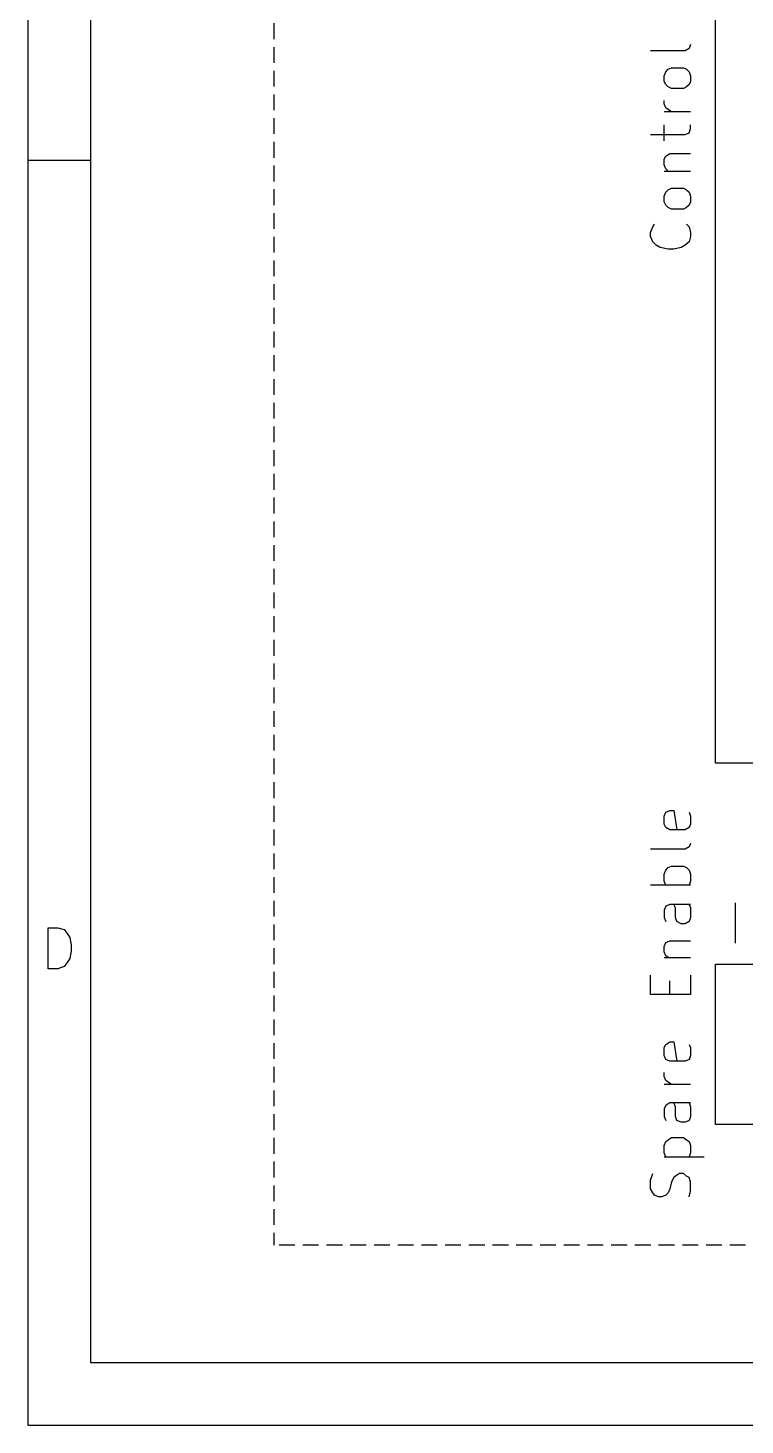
# Model space of a CAD drawing. Extents: x 10 to 287, y -200 to -10.
# Drawn here: x 10.01 to 32.68, y -200 to -155.82 of the extents above; entities that cross this region are included whole.
import ezdxf

# ---------------------------------------------------------------- set-up
doc = ezdxf.new("R2010")
doc.units = 0
doc.header["$MEASUREMENT"] = 0
doc.linetypes.add('DASHED', pattern=[0.75, 0.5, -0.25])
for name, color, linetype in [('BLUE3', 171, 'CONTINUOUS'), ('CYAN2', 4, 'CONTINUOUS'), ('LYELLOW', 51, 'CONTINUOUS'), ('RED2', 1, 'CONTINUOUS')]:
    doc.layers.add(name, color=color, linetype=linetype)

msp = doc.modelspace()

# ---------------------------------------------------------------- linework, layer by layer
at = {"layer": 'BLUE3', "linetype": 'DASHED'}
for p in [(17.78, -121.92), (76.2, -194.31)]:
    msp.add_line(p, (17.78, -194.31), dxfattribs=at)
at = {"layer": 'CYAN2', "linetype": 'CONTINUOUS'}
for p, q in [((30.9626, -156.337), (30.9118, -156.464)), ((30.7848, -156.54), (29.6926, -156.54)), ((30.9118, -156.464), (30.7848, -156.54)), ((30.1244, -157.328), (30.1752, -157.201)), ((30.1752, -157.201), (30.2514, -157.124)), ((30.2514, -157.124), (30.353, -157.074)), ((30.353, -157.074), (30.734, -157.074)), ((30.734, -157.074), (30.8356, -157.124)), ((30.8356, -157.124), (30.9118, -157.201)), ((30.9118, -157.201), (30.9626, -157.328)), ((30.1244, -157.505), (30.1244, -157.328)), ((30.1752, -157.607), (30.1244, -157.505)), ((30.2514, -157.683), (30.1752, -157.607)), ((30.353, -157.734), (30.2514, -157.683)), ((30.734, -157.734), (30.353, -157.734)), ((30.8356, -157.683), (30.734, -157.734)), ((30.9118, -157.607), (30.8356, -157.683)), ((30.9626, -157.505), (30.9118, -157.607)), ((30.9626, -157.328), (30.9626, -157.505)), ((30.1244, -158.217), (30.1244, -158.115)), ((30.1752, -158.344), (30.1244, -158.217)), ((30.9626, -158.471), (30.1244, -158.471)), ((30.2514, -158.394), (30.1752, -158.344)), ((30.353, -158.471), (30.2514, -158.394)), ((30.1244, -159.385), (30.1244, -158.877)), ((30.9118, -159.131), (30.9626, -159.004)), ((30.9626, -159.004), (30.9626, -158.877)), ((29.6926, -159.182), (30.7848, -159.182)), ((30.7848, -159.182), (30.9118, -159.131)), ((30.1244, -159.969), (30.1752, -159.868)), ((30.1752, -159.868), (30.3022, -159.791)), ((30.3022, -159.791), (30.9626, -159.791)), ((30.1244, -160.147), (30.1244, -159.969)), ((30.1752, -160.274), (30.1244, -160.147)), ((30.1244, -160.35), (30.9626, -160.35)), ((30.2514, -160.35), (30.1752, -160.274)), ((30.1244, -161.138), (30.1752, -161.011)), ((30.1244, -161.315), (30.1244, -161.138)), ((30.1752, -161.011), (30.2514, -160.934)), ((30.2514, -160.934), (30.353, -160.884)), ((30.353, -160.884), (30.734, -160.884)), ((30.734, -160.884), (30.8356, -160.934)), ((30.8356, -160.934), (30.9118, -161.011)), ((30.9118, -161.011), (30.9626, -161.138)), ((30.9626, -161.138), (30.9626, -161.315)), ((30.1752, -161.417), (30.1244, -161.315)), ((30.2514, -161.493), (30.1752, -161.417)), ((30.353, -161.544), (30.2514, -161.493)), ((30.734, -161.544), (30.353, -161.544)), ((30.8356, -161.493), (30.734, -161.544)), ((30.9118, -161.417), (30.8356, -161.493)), ((30.9626, -161.315), (30.9118, -161.417)), ((29.6926, -162.281), (29.7688, -162.103)), ((29.7688, -162.103), (29.8196, -162.027)), ((30.8356, -162.027), (30.9118, -162.103)), ((30.9118, -162.103), (30.9626, -162.281)), ((29.6926, -162.408), (29.6926, -162.281)), ((29.7688, -162.585), (29.6926, -162.408)), ((29.8704, -162.687), (29.7688, -162.585)), ((30.9118, -162.585), (30.7848, -162.687)), ((30.9626, -162.408), (30.9118, -162.585)), ((30.9626, -162.281), (30.9626, -162.408)), ((29.9974, -162.763), (29.8704, -162.687)), ((30.2514, -162.814), (29.9974, -162.763)), ((30.4292, -162.814), (30.2514, -162.814)), ((30.6578, -162.763), (30.4292, -162.814)), ((30.7848, -162.687), (30.6578, -162.763)), ((30.1244, -180.746), (30.1752, -180.619)), ((30.1752, -180.619), (30.3022, -180.569)), ((30.3022, -180.569), (30.4292, -180.569)), ((30.4292, -180.569), (30.5308, -181.178)), ((30.9118, -180.619), (30.9626, -180.746)), ((30.1244, -181), (30.1244, -180.746)), ((30.1752, -181.102), (30.1244, -181)), ((30.3022, -181.178), (30.1752, -181.102)), ((30.9118, -181.102), (30.7848, -181.178)), ((30.9626, -181), (30.9118, -181.102)), ((30.9626, -180.746), (30.9626, -181)), ((30.7848, -181.178), (30.3022, -181.178)), ((30.7848, -181.788), (29.6926, -181.788)), ((30.9118, -181.712), (30.7848, -181.788)), ((30.9626, -181.61), (30.9118, -181.712)), ((30.1244, -182.575), (30.1752, -182.448)), ((30.1752, -182.448), (30.2514, -182.372)), ((30.2514, -182.372), (30.353, -182.321)), ((30.353, -182.321), (30.734, -182.321)), ((30.734, -182.321), (30.8356, -182.372)), ((30.8356, -182.372), (30.9118, -182.448)), ((30.9118, -182.448), (30.9626, -182.575)), ((30.1244, -182.804), (30.1244, -182.575)), ((30.1752, -182.931), (30.1244, -182.804)), ((30.9626, -182.804), (30.9118, -182.931)), ((30.9626, -182.575), (30.9626, -182.804)), ((30.9626, -182.931), (29.6926, -182.931)), ((30.1752, -183.591), (30.1244, -183.718)), ((30.1244, -183.718), (30.1244, -183.947)), ((30.3022, -183.54), (30.1752, -183.591)), ((30.9626, -183.54), (30.3022, -183.54)), ((30.48, -183.642), (30.4292, -183.54)), ((30.48, -183.947), (30.48, -183.642)), ((30.9118, -183.54), (30.9626, -183.642)), ((30.9626, -183.642), (30.9626, -183.947)), ((32.385, -184.76), (32.385, -183.49)), ((30.1244, -183.947), (30.1752, -184.074)), ((30.5308, -184.074), (30.48, -183.947)), ((30.6578, -184.15), (30.5308, -184.074)), ((30.7848, -184.15), (30.6578, -184.15)), ((30.9118, -184.074), (30.7848, -184.15)), ((30.9626, -183.947), (30.9118, -184.074)), ((30.1752, -184.734), (30.3022, -184.683)), ((30.3022, -184.683), (30.9626, -184.683)), ((30.1244, -184.861), (30.1752, -184.734)), ((30.1244, -185.039), (30.1244, -184.861)), ((30.1752, -185.166), (30.1244, -185.039)), ((30.1244, -185.217), (30.9626, -185.217)), ((30.2514, -185.217), (30.1752, -185.166)), ((29.6926, -186.385), (29.6926, -185.776)), ((30.3022, -186.385), (30.3022, -185.953)), ((30.9626, -185.776), (30.9626, -186.385)), ((30.9626, -186.385), (29.6926, -186.385)), ((30.1244, -188.062), (30.1752, -187.96)), ((30.1244, -188.316), (30.1244, -188.062)), ((30.1752, -187.96), (30.3022, -187.884)), ((30.3022, -187.884), (30.4292, -187.884)), ((30.4292, -187.884), (30.5308, -188.493)), ((30.9118, -187.96), (30.9626, -188.062)), ((30.9626, -188.062), (30.9626, -188.316)), ((30.1752, -188.443), (30.1244, -188.316)), ((30.3022, -188.493), (30.1752, -188.443)), ((30.7848, -188.493), (30.3022, -188.493)), ((30.9118, -188.443), (30.7848, -188.493)), ((30.9626, -188.316), (30.9118, -188.443)), ((30.1244, -188.976), (30.1244, -188.849)), ((30.1752, -189.103), (30.1244, -188.976)), ((30.2514, -189.154), (30.1752, -189.103)), ((30.9626, -189.23), (30.1244, -189.23)), ((30.353, -189.23), (30.2514, -189.154)), ((30.1752, -189.89), (30.1244, -189.992)), ((30.3022, -189.814), (30.1752, -189.89)), ((30.9626, -189.814), (30.3022, -189.814)), ((30.48, -189.941), (30.4292, -189.814)), ((30.48, -190.246), (30.48, -189.941)), ((30.9118, -189.814), (30.9626, -189.941)), ((30.9626, -189.941), (30.9626, -190.246)), ((30.1244, -189.992), (30.1244, -190.246)), ((30.1244, -190.246), (30.1752, -190.373)), ((30.5308, -190.373), (30.48, -190.246)), ((30.6578, -190.424), (30.5308, -190.373)), ((30.7848, -190.424), (30.6578, -190.424)), ((30.9118, -190.373), (30.7848, -190.424)), ((30.9626, -190.246), (30.9118, -190.373)), ((30.1244, -191.16), (30.1752, -191.033)), ((30.1244, -191.389), (30.1244, -191.16)), ((30.1752, -191.033), (30.2514, -190.983)), ((30.2514, -190.983), (30.353, -190.906)), ((30.353, -190.906), (30.734, -190.906)), ((30.734, -190.906), (30.8356, -190.983)), ((30.8356, -190.983), (30.9118, -191.033)), ((30.9118, -191.033), (30.9626, -191.16)), ((30.9626, -191.16), (30.9626, -191.389)), ((30.1752, -191.516), (30.1244, -191.389)), ((30.1244, -191.516), (31.3944, -191.516)), ((30.9626, -191.389), (30.9118, -191.516)), ((29.6926, -192.253), (29.7688, -192.049)), ((30.4292, -192.176), (30.353, -192.303)), ((30.48, -192.126), (30.4292, -192.176)), ((30.607, -192.049), (30.48, -192.126)), ((30.734, -192.049), (30.607, -192.049)), ((30.8356, -192.126), (30.734, -192.049)), ((30.9118, -192.176), (30.8356, -192.126)), ((30.9626, -192.303), (30.9118, -192.176)), ((29.6926, -192.532), (29.6926, -192.253)), ((29.7688, -192.659), (29.6926, -192.532)), ((30.3022, -192.532), (30.2514, -192.659)), ((30.353, -192.303), (30.3022, -192.532)), ((30.9118, -192.786), (30.9626, -192.608)), ((30.9626, -192.608), (30.9626, -192.303)), ((29.8196, -192.735), (29.7688, -192.659)), ((29.9466, -192.786), (29.8196, -192.735)), ((30.0482, -192.786), (29.9466, -192.786)), ((30.1752, -192.735), (30.0482, -192.786)), ((30.2514, -192.659), (30.1752, -192.735))]:
    msp.add_line(p, q, dxfattribs=at)
at = {"layer": 'LYELLOW', "linetype": 'CONTINUOUS'}
for p, q in [((31.75, -179.07), (31.75, -133.35)), ((34.29, -179.07), (31.75, -179.07)), ((31.75, -190.5), (31.75, -185.42)), ((31.75, -185.42), (34.29, -185.42)), ((34.29, -190.5), (31.75, -190.5))]:
    msp.add_line(p, q, dxfattribs=at)
at = {"layer": 'RED2', "linetype": 'CONTINUOUS'}
for p, q in [((10.0076, -10.0076), (10.0076, -200)), ((11.9888, -11.9888), (11.9888, -198.018)), ((31.75, -179.07), (31.75, -133.35)), ((10.0076, -159.995), (11.9888, -159.995)), ((34.29, -179.07), (31.75, -179.07)), ((10.6426, -185.572), (10.6426, -184.277)), ((10.6426, -184.277), (10.9474, -184.277)), ((10.9474, -184.277), (11.1506, -184.328)), ((11.1506, -184.328), (11.2522, -184.455)), ((11.2522, -184.455), (11.3284, -184.582)), ((11.3284, -184.582), (11.3792, -184.81)), ((11.3792, -185.014), (11.3284, -185.242)), ((11.3792, -184.81), (11.3792, -185.014)), ((11.1506, -185.496), (10.9474, -185.572)), ((11.2522, -185.369), (11.1506, -185.496)), ((11.3284, -185.242), (11.2522, -185.369)), ((31.75, -190.5), (31.75, -185.42)), ((31.75, -185.42), (34.29, -185.42)), ((10.9474, -185.572), (10.6426, -185.572)), ((34.29, -190.5), (31.75, -190.5)), ((11.9888, -198.018), (285.013, -198.018)), ((10.0076, -200), (286.995, -200))]:
    msp.add_line(p, q, dxfattribs=at)

doc.saveas('drawing.dxf')
